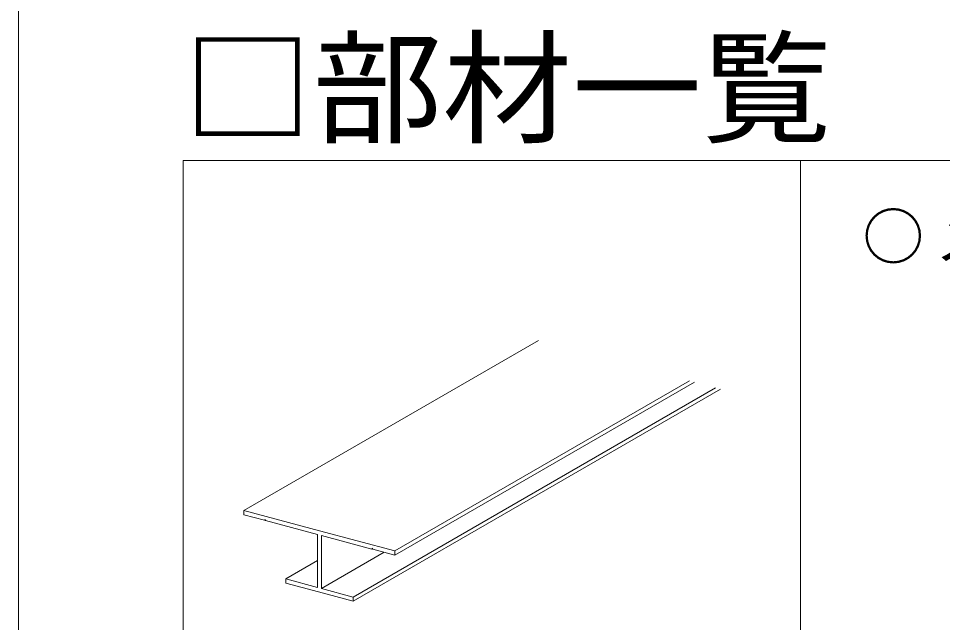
# Model space of a CAD drawing. Units: millimetres on the paper. Extents: x -195 to 195, y -140 to 138.
# Drawn here: x -195 to -172.55, y 110.28 to 124.95 of the extents above; entities that cross this region are included whole.
import ezdxf
from ezdxf.enums import TextEntityAlignment as Align

# ---------------------------------------------------------------- set-up
doc = ezdxf.new("R2010")
doc.units = ezdxf.units.MM
doc.layers.add('0-2_メインジョイナー', color=3, linetype='Continuous', lineweight=18)
doc.layers.add('F-3_クロスジョイナー', color=3, linetype='Continuous', lineweight=18)
doc.layers.add('0-6_文字・矢印', color=7, linetype='Continuous')
doc.layers.add('F-6_文字・矢印', color=7, linetype='Continuous')
doc.styles.add('ＭＳ ゴシック', font='')
doc.styles.get('ＭＳ ゴシック').set_extended_font_data('MS Gothic')

msp = doc.modelspace()

# ---------------------------------------------------------------- linework, layer by layer
at = {"layer": '0-2_メインジョイナー'}
for p, q in [((-189.526, 112.999), (-182.371, 117.129)), ((-185.855, 112.015), (-178.7, 116.146)), ((-185.855, 111.912), (-178.578, 116.113)), ((-186.866, 110.896), (-178.067, 115.976)), ((-186.866, 110.793), (-177.945, 115.943)), ((-189.526, 112.999), (-189.526, 112.895)), ((-187.69, 112.507), (-189.526, 112.999)), ((-189.015, 112.779), (-189.003, 112.755)), ((-187.736, 112.415), (-189.003, 112.755)), ((-187.69, 112.507), (-185.855, 112.015)), ((-187.736, 112.415), (-187.736, 111.129)), ((-187.639, 112.39), (-186.416, 112.062)), ((-187.639, 112.39), (-187.639, 111.103)), ((-186.407, 112.08), (-186.416, 112.062)), ((-185.855, 112.015), (-185.855, 111.912)), ((-187.639, 111.103), (-186.117, 111.982)), ((-188.508, 111.336), (-187.736, 111.782)), ((-187.736, 111.129), (-188.508, 111.336)), ((-188.508, 111.336), (-188.508, 111.233)), ((-187.713, 111.02), (-188.508, 111.233)), ((-187.713, 111.02), (-186.866, 110.793)), ((-187.639, 111.103), (-186.866, 110.896)), ((-186.866, 110.896), (-186.866, 110.793))]:
    msp.add_line(p, q, dxfattribs=at)
for points in [[(-189.015, 112.779), (-189.024, 112.761), (-189.526, 112.895)], [(-186.407, 112.08), (-186.395, 112.056), (-185.855, 111.912)]]:
    msp.add_lwpolyline(points, dxfattribs=at)
at = {"layer": 'F-3_クロスジョイナー'}
for q in [(-191, 91.5), (-2, 121.5)]:
    msp.add_line((-191, 121.5), q, dxfattribs=at)
at = {"layer": 'F-3_クロスジョイナー', "color": 4, "lineweight": 9}
msp.add_line((-176, 121.5), (-176, 91.5), dxfattribs=at)
at = {"layer": 'F-3_クロスジョイナー'}
msp.add_lwpolyline([(-195, 137.5), (-195, -137.5), (195, -137.5)], dxfattribs=at)

# ---------------------------------------------------------------- texts
at = {"layer": '0-6_文字・矢印', "insert": (-174.5, 119), "char_height": 1.1, "attachment_point": 7, "style": 'ＭＳ ゴシック'}
msp.add_mtext('\\T1.17;○メインジョイナー', dxfattribs=at)
at = {"layer": 'F-6_文字・矢印', "style": 'ＭＳ ゴシック', "width": 1.05}
msp.add_text('□部材一覧', height=2.199, dxfattribs=at).set_placement((-191, 121.5), align=Align.BOTTOM_LEFT)

doc.saveas('drawing.dxf')
